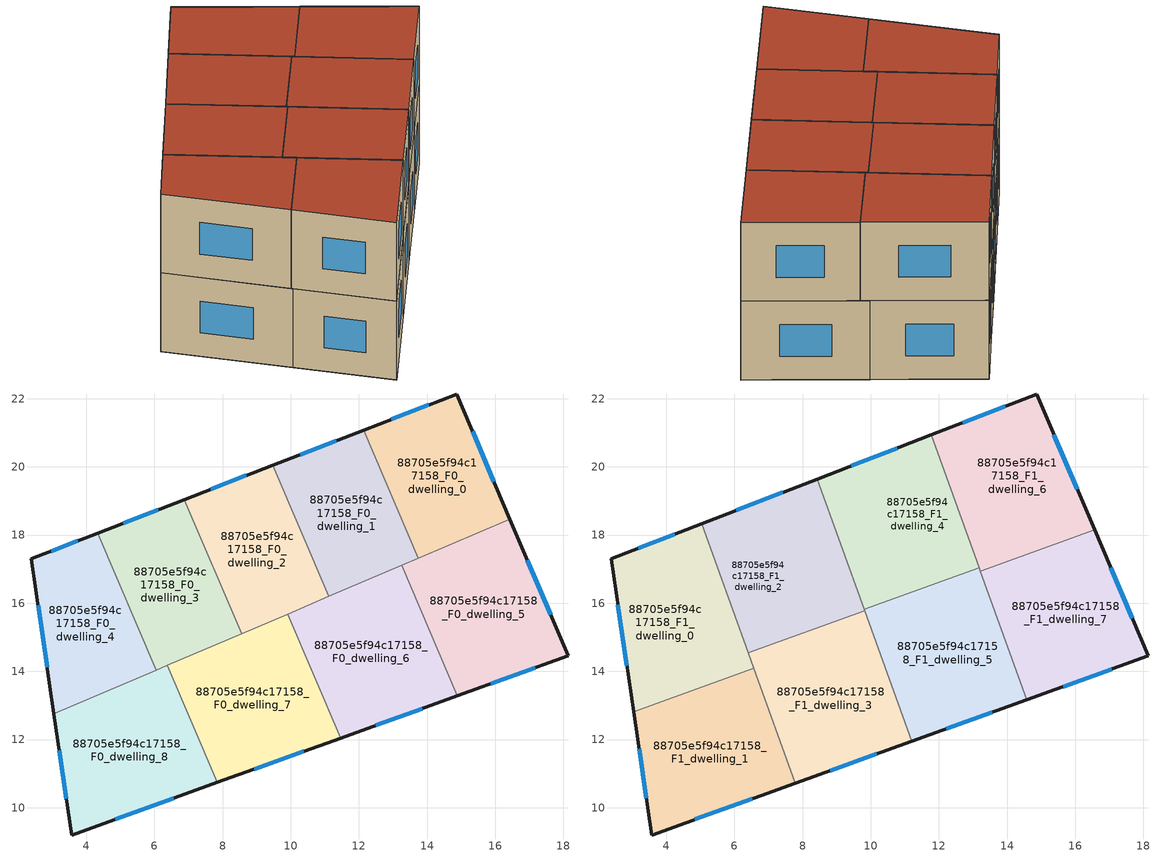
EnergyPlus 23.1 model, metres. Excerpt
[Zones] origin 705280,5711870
88705e5f94c17158_F0_dwelling_0
 floor ground (EU_floor_Construction): 16.43,18.47 14.87,22.14 12.14,21.08 13.75,17.32 z0
 wall outside (EU_wall_Construction): 12.14,21.08 14.87,22.14 16.43,18.47 z0:3
 wall to 88705e5f94c17158_F0_dwelling_1 (EU_wall_Construction): 13.75,17.32 12.14,21.08 z0:3
 wall to 88705e5f94c17158_F0_dwelling_5 (EU_wall_Construction): 16.43,18.47 13.75,17.32 z0:3
 window (EU_Window_Construction): 12.96,21.4 14.05,21.82 / 15.34,21.04 15.96,19.57 z0.9:2.1
88705e5f94c17158_F0_dwelling_1
 floor ground (EU_floor_Construction): 13.75,17.32 12.14,21.08 9.48,20.05 11.12,16.2 z0
 wall outside (EU_wall_Construction): 9.48,20.05 12.14,21.08 z0:3
 wall to 88705e5f94c17158_F0_dwelling_2 (EU_wall_Construction): 11.12,16.2 9.48,20.05 z0:3
 wall to 88705e5f94c17158_F0_dwelling_6 (EU_wall_Construction): 13.25,17.11 11.12,16.2 z0:3
 wall to 88705e5f94c17158_F0_dwelling_5 (EU_wall_Construction): 13.75,17.32 13.25,17.11 z0:3
 window (EU_Window_Construction): 10.27,20.36 11.34,20.77 z0.9:2.1
88705e5f94c17158_F0_dwelling_2
 floor ground (EU_floor_Construction): 11.12,16.2 9.48,20.05 6.88,19.04 8.56,15.11 z0
 wall outside (EU_wall_Construction): 6.88,19.04 9.48,20.05 z0:3
 wall to 88705e5f94c17158_F0_dwelling_3 (EU_wall_Construction): 8.56,15.11 6.88,19.04 z0:3
 wall to 88705e5f94c17158_F0_dwelling_7 (EU_wall_Construction): 9.91,15.68 8.56,15.11 z0:3
 wall to 88705e5f94c17158_F0_dwelling_6 (EU_wall_Construction): 11.12,16.2 9.91,15.68 z0:3
 window (EU_Window_Construction): 7.65,19.34 8.7,19.75 z0.9:2.1
88705e5f94c17158_F0_dwelling_3
 floor ground (EU_floor_Construction): 8.56,15.11 6.88,19.04 4.33,18.06 6.05,14.04 z0
 wall outside (EU_wall_Construction): 4.33,18.06 6.88,19.04 z0:3
 wall to 88705e5f94c17158_F0_dwelling_4 (EU_wall_Construction): 6.05,14.04 4.33,18.06 z0:3
 wall to 88705e5f94c17158_F0_dwelling_8 (EU_wall_Construction): 6.38,14.18 6.05,14.04 z0:3
 wall to 88705e5f94c17158_F0_dwelling_7 (EU_wall_Construction): 8.56,15.11 6.38,14.18 z0:3
 window (EU_Window_Construction): 5.09,18.35 6.11,18.75 z0.9:2.1
88705e5f94c17158_F0_dwelling_4
 floor ground (EU_floor_Construction): 6.05,14.04 4.33,18.06 2.38,17.3 3.05,12.75 z0
 wall outside (EU_wall_Construction): 3.05,12.75 2.38,17.3 4.33,18.06 z0:3
 wall to 88705e5f94c17158_F0_dwelling_8 (EU_wall_Construction): 6.05,14.04 3.05,12.75 z0:3
 window (EU_Window_Construction): 2.85,14.12 2.58,15.94 / 2.97,17.53 3.75,17.83 z0.9:2.1
88705e5f94c17158_F0_dwelling_5
 floor ground (EU_floor_Construction): 18.14,14.46 16.43,18.47 13.25,17.11 14.89,13.28 z0
 wall outside (EU_wall_Construction): 16.43,18.47 18.14,14.46 14.89,13.28 z0:3
 wall to 88705e5f94c17158_F0_dwelling_6 (EU_wall_Construction): 14.89,13.28 13.25,17.11 z0:3
 window (EU_Window_Construction): 16.94,17.27 17.63,15.66 / 17.17,14.1 15.86,13.63 z0.9:2.1
88705e5f94c17158_F0_dwelling_6
 floor ground (EU_floor_Construction): 14.89,13.28 13.25,17.11 9.91,15.68 11.46,12.04 z0
 wall outside (EU_wall_Construction): 14.89,13.28 11.46,12.04 z0:3
 wall to 88705e5f94c17158_F0_dwelling_7 (EU_wall_Construction): 11.46,12.04 9.91,15.68 z0:3
 window (EU_Window_Construction): 13.86,12.91 12.49,12.41 z0.9:2.1
88705e5f94c17158_F0_dwelling_7
 floor ground (EU_floor_Construction): 11.46,12.04 9.91,15.68 6.38,14.18 7.85,10.74 z0
 wall outside (EU_wall_Construction): 11.46,12.04 7.85,10.74 z0:3
 wall to 88705e5f94c17158_F0_dwelling_8 (EU_wall_Construction): 7.85,10.74 6.38,14.18 z0:3
 window (EU_Window_Construction): 10.38,11.65 8.93,11.13 z0.9:2.1
88705e5f94c17158_F0_dwelling_8
 floor ground (EU_floor_Construction): 7.85,10.74 6.38,14.18 3.05,12.75 3.57,9.2 z0
 wall outside (EU_wall_Construction): 7.85,10.74 3.57,9.2 3.05,12.75 z0:3
 window (EU_Window_Construction): 6.57,10.28 4.85,9.66 / 3.42,10.26 3.21,11.69 z0.9:2.1
88705e5f94c17158_F1_dwelling_0
 floor to 88705e5f94c17158_F0_dwelling_4 (EU_floor_Construction): 6.05,14.04 4.33,18.06 2.38,17.3 3.04,12.82 4.07,13.19 z3
 floor to 88705e5f94c17158_F0_dwelling_8 (EU_floor_Construction): 6.44,14.04 6.38,14.18 4.07,13.19 z3
 floor to 88705e5f94c17158_F0_dwelling_3 (EU_floor_Construction): 6.52,14.24 5.04,18.33 4.33,18.06 6.05,14.04 z3
 floor to 88705e5f94c17158_F0_dwelling_7 (EU_floor_Construction): 6.57,14.09 6.52,14.24 6.38,14.18 6.44,14.04 z3
 wall outside (EU_wall_Construction): 3.04,12.82 2.38,17.3 5.04,18.33 z3:6
 wall to 88705e5f94c17158_F1_dwelling_1 (EU_wall_Construction): 6.57,14.09 3.04,12.82 z3:6
 wall to 88705e5f94c17158_F1_dwelling_2 (EU_wall_Construction): 5.04,18.33 6.41,14.55 z3:6
 wall to 88705e5f94c17158_F1_dwelling_3 (EU_wall_Construction): 6.41,14.55 6.57,14.09 z3:6
 window (EU_Window_Construction): 3.18,17.61 4.25,18.02 / 2.85,14.16 2.58,15.96 z3.9:5.1
 roof outside (EU_roof_Construction): 5.04,18.33 6.57,14.09 3.04,12.82 2.38,17.3 z6
88705e5f94c17158_F1_dwelling_1
 floor to 88705e5f94c17158_F0_dwelling_8 (EU_floor_Construction): 7.79,10.72 7.42,11.74 6.44,14.04 4.07,13.19 3.05,12.75 3.57,9.2 z3
 floor to 88705e5f94c17158_F0_dwelling_4 (EU_floor_Construction): 4.07,13.19 3.04,12.82 3.05,12.75 z3
 floor to 88705e5f94c17158_F0_dwelling_7 (EU_floor_Construction): 7.42,11.74 6.57,14.09 6.44,14.04 z3
 wall outside (EU_wall_Construction): 7.79,10.72 3.57,9.2 3.04,12.82 z3:6
 wall to 88705e5f94c17158_F1_dwelling_3 (EU_wall_Construction): 6.57,14.09 7.79,10.72 z3:6
 window (EU_Window_Construction): 6.53,10.26 4.83,9.66 / 3.41,10.28 3.2,11.74 z3.9:5.1
 roof outside (EU_roof_Construction): 6.57,14.09 7.79,10.72 3.57,9.2 3.04,12.82 z6
88705e5f94c17158_F1_dwelling_2
 floor to 88705e5f94c17158_F0_dwelling_3 (EU_floor_Construction): 8.48,15.29 6.88,19.04 5.04,18.33 6.41,14.55 z3
 floor to 88705e5f94c17158_F0_dwelling_2 (EU_floor_Construction): 9.82,15.78 8.43,19.64 6.88,19.04 8.48,15.29 z3
 wall outside (EU_wall_Construction): 5.04,18.33 8.43,19.64 z3:6
 wall to 88705e5f94c17158_F1_dwelling_3 (EU_wall_Construction): 9.82,15.78 6.41,14.55 z3:6
 wall to 88705e5f94c17158_F1_dwelling_4 (EU_wall_Construction): 8.43,19.64 9.81,15.82 z3:6
 wall to 88705e5f94c17158_F1_dwelling_5 (EU_wall_Construction): 9.81,15.82 9.82,15.78 z3:6
 window (EU_Window_Construction): 6.06,18.73 7.41,19.25 z3.9:5.1
 roof outside (EU_roof_Construction): 8.43,19.64 9.82,15.78 6.41,14.55 5.04,18.33 z6
88705e5f94c17158_F1_dwelling_3
 floor to 88705e5f94c17158_F0_dwelling_7 (EU_floor_Construction): 11.2,11.95 9.86,15.66 6.52,14.24 7.42,11.74 7.85,10.74 z3
 floor to 88705e5f94c17158_F0_dwelling_8 (EU_floor_Construction): 7.85,10.74 7.42,11.74 7.79,10.72 z3
 floor to 88705e5f94c17158_F0_dwelling_3 (EU_floor_Construction): 8.56,15.11 8.48,15.29 6.41,14.55 6.52,14.24 z3
 floor to 88705e5f94c17158_F0_dwelling_2 (EU_floor_Construction): 9.86,15.66 9.82,15.78 8.48,15.29 8.56,15.11 z3
 wall outside (EU_wall_Construction): 11.2,11.95 7.79,10.72 z3:6
 wall to 88705e5f94c17158_F1_dwelling_5 (EU_wall_Construction): 9.82,15.78 11.2,11.95 z3:6
 window (EU_Window_Construction): 10.18,11.58 8.81,11.09 z3.9:5.1
 roof outside (EU_roof_Construction): 9.82,15.78 11.2,11.95 7.79,10.72 6.41,14.55 z6
88705e5f94c17158_F1_dwelling_4
 floor to 88705e5f94c17158_F0_dwelling_1 (EU_floor_Construction): 13.17,17.08 11.77,20.94 9.48,20.05 11.09,16.28 12.47,16.78 z3
 floor to 88705e5f94c17158_F0_dwelling_2 (EU_floor_Construction): 11.09,16.28 9.48,20.05 8.43,19.64 9.81,15.82 z3
 floor to 88705e5f94c17158_F0_dwelling_6 (EU_floor_Construction): 13.18,17.04 13.17,17.08 12.48,16.78 z3
 wall outside (EU_wall_Construction): 8.43,19.64 11.77,20.94 z3:6
 wall to 88705e5f94c17158_F1_dwelling_5 (EU_wall_Construction): 13.18,17.04 9.81,15.82 z3:6
 wall to 88705e5f94c17158_F1_dwelling_6 (EU_wall_Construction): 11.77,20.94 13.18,17.04 z3:6
 window (EU_Window_Construction): 9.43,20.03 10.77,20.55 z3.9:5.1
 roof outside (EU_roof_Construction): 11.77,20.94 13.18,17.04 9.81,15.82 8.43,19.64 z6
88705e5f94c17158_F1_dwelling_5
 floor to 88705e5f94c17158_F0_dwelling_6 (EU_floor_Construction): 14.58,13.17 13.18,17.04 12.48,16.78 9.91,15.68 11.46,12.05 z3
 floor to 88705e5f94c17158_F0_dwelling_2 (EU_floor_Construction): 11.12,16.2 11.09,16.28 9.81,15.82 9.82,15.78 9.86,15.66 z3
 floor to 88705e5f94c17158_F0_dwelling_7 (EU_floor_Construction): 11.46,12.05 9.91,15.68 9.86,15.66 11.2,11.95 z3
 floor to 88705e5f94c17158_F0_dwelling_1 (EU_floor_Construction): 12.47,16.78 11.09,16.28 11.12,16.2 z3
 wall outside (EU_wall_Construction): 14.58,13.17 11.2,11.95 z3:6
 wall to 88705e5f94c17158_F1_dwelling_7 (EU_wall_Construction): 13.22,16.94 14.58,13.17 z3:6
 wall to 88705e5f94c17158_F1_dwelling_6 (EU_wall_Construction): 13.18,17.04 13.22,16.94 z3:6
 window (EU_Window_Construction): 13.57,12.8 12.21,12.32 z3.9:5.1
 roof outside (EU_roof_Construction): 13.18,17.04 14.58,13.17 11.2,11.95 9.82,15.78 9.81,15.82 z6
88705e5f94c17158_F1_dwelling_6
 floor to 88705e5f94c17158_F0_dwelling_0 (EU_floor_Construction): 16.43,18.47 14.87,22.14 12.14,21.08 13.75,17.32 z3
 floor to 88705e5f94c17158_F0_dwelling_1 (EU_floor_Construction): 13.75,17.32 12.14,21.08 11.77,20.94 13.17,17.08 z3
 floor to 88705e5f94c17158_F0_dwelling_5 (EU_floor_Construction): 16.57,18.15 16.43,18.47 13.25,17.11 13.31,16.98 z3
 floor to 88705e5f94c17158_F0_dwelling_6 (EU_floor_Construction): 13.31,16.98 13.25,17.11 13.17,17.08 13.22,16.94 z3
 wall outside (EU_wall_Construction): 11.77,20.94 14.87,22.14 16.57,18.15 z3:6
 wall to 88705e5f94c17158_F1_dwelling_7 (EU_wall_Construction): 16.57,18.15 13.22,16.94 z3:6
 window (EU_Window_Construction): 12.7,21.3 13.94,21.78 / 15.38,20.95 16.06,19.35 z3.9:5.1
 roof outside (EU_roof_Construction): 14.87,22.14 16.57,18.15 13.22,16.94 11.77,20.94 z6
88705e5f94c17158_F1_dwelling_7
 floor to 88705e5f94c17158_F0_dwelling_5 (EU_floor_Construction): 18.14,14.46 16.57,18.15 13.31,16.98 14.89,13.28 z3
 floor to 88705e5f94c17158_F0_dwelling_6 (EU_floor_Construction): 14.89,13.28 13.31,16.98 13.22,16.94 14.58,13.17 z3
 wall outside (EU_wall_Construction): 16.57,18.15 18.14,14.46 14.58,13.17 z3:6
 window (EU_Window_Construction): 17.04,17.05 17.67,15.56 / 17.08,14.07 15.64,13.55 z3.9:5.1
 roof outside (EU_roof_Construction): 16.57,18.15 18.14,14.46 14.58,13.17 13.22,16.94 z6
[Building]
EU S2 Campaign: North Axis=0; Terrain=City; Solar Distribution=FullExterior
[Site:Location]
London: Latitude=51.5; Longitude=-0.5; Time Zone=0; Elevation=25
[SizingPeriod:WeatherFileDays]
AnnualSizingPeriod: Begin Month=1; Begin Day of Month=1; End Month=12; End Day of Month=31; Day of Week for Start Day=Monday; Use Weather File Daylight Saving Period=No; Use Weather File Rain and Snow Indicators=No
[MATERIAL]
EU_InternalMass_Material: Roughness=MediumRough; Thickness=0.1; Conductivity=1; Density=1800; Specific Heat=900; Thermal Absorptance=0.9; Solar Absorptance=0.7; Visible Absorptance=0.7
[MATERIAL:NOMASS] Roughness=MediumRough; Thermal Absorptance=0.9; Solar Absorptance=0.7; Visible Absorptance=0.7
Name | Thermal Resistance
EU_wall_NoMass | 1.04674
EU_roof_NoMass | 4.32442
EU_floor_NoMass | 2.04616
[WINDOWMATERIAL:SIMPLEGLAZINGSYSTEM]
EU_Window_SimpleGlazing: UFactor=4.25843; Solar Heat Gain Coefficient=0.85; Visible Transmittance=0.85
[CONSTRUCTION]
EU_wall_Construction: EU_wall_NoMass
EU_roof_Construction: EU_roof_NoMass
EU_floor_Construction: EU_floor_NoMass
EU_InternalMass_Construction: EU_InternalMass_Material
EU_Window_Construction: EU_Window_SimpleGlazing
[ZONE] Type=1; Multiplier=1; Ceiling Height=autocalculate; Floor Area=autocalculate; Part of Total Floor Area=Yes
Name | Volume
88705e5f94c17158_F0_dwelling_0 | 35.4133
88705e5f94c17158_F1_dwelling_0 | 44.2712
88705e5f94c17158_F0_dwelling_1 | 35.4207
88705e5f94c17158_F1_dwelling_1 | 44.269
88705e5f94c17158_F0_dwelling_2 | 35.4163
88705e5f94c17158_F1_dwelling_2 | 44.2676
88705e5f94c17158_F0_dwelling_3 | 35.4097
88705e5f94c17158_F1_dwelling_3; 88705e5f94c17158_F1_dwelling_7 | 44.2632
88705e5f94c17158_F0_dwelling_4 | 35.4221
88705e5f94c17158_F1_dwelling_4; 88705e5f94c17158_F1_dwelling_5 | 44.2654
88705e5f94c17158_F0_dwelling_5 | 44.2603
88705e5f94c17158_F0_dwelling_6 | 44.2727
88705e5f94c17158_F1_dwelling_6 | 44.2668
88705e5f94c17158_F0_dwelling_7 | 44.2683
88705e5f94c17158_F0_dwelling_8 | 44.2698
[INTERNALMASS] Construction=EU_InternalMass_Construction
Name | Zone or ZoneList | Surface Area
88705e5f94c17158_F0_dwelling_0_EU_InternalMass | 88705e5f94c17158_F0_dwelling_0 | 11.8043
88705e5f94c17158_F0_dwelling_1_EU_InternalMass | 88705e5f94c17158_F0_dwelling_1 | 11.807
88705e5f94c17158_F0_dwelling_2_EU_InternalMass | 88705e5f94c17158_F0_dwelling_2 | 11.8051
88705e5f94c17158_F0_dwelling_3_EU_InternalMass | 88705e5f94c17158_F0_dwelling_3 | 11.8032
88705e5f94c17158_F0_dwelling_4_EU_InternalMass | 88705e5f94c17158_F0_dwelling_4 | 11.8076
88705e5f94c17158_F0_dwelling_5_EU_InternalMass | 88705e5f94c17158_F0_dwelling_5 | 14.753
88705e5f94c17158_F0_dwelling_6_EU_InternalMass | 88705e5f94c17158_F0_dwelling_6 | 14.7576
88705e5f94c17158_F0_dwelling_7_EU_InternalMass | 88705e5f94c17158_F0_dwelling_7 | 14.7561
88705e5f94c17158_F0_dwelling_8_EU_InternalMass | 88705e5f94c17158_F0_dwelling_8 | 14.7567
88705e5f94c17158_F1_dwelling_0_EU_InternalMass | 88705e5f94c17158_F1_dwelling_0 | 14.7573
88705e5f94c17158_F1_dwelling_1_EU_InternalMass | 88705e5f94c17158_F1_dwelling_1 | 14.7562
88705e5f94c17158_F1_dwelling_2_EU_InternalMass | 88705e5f94c17158_F1_dwelling_2 | 14.7557
88705e5f94c17158_F1_dwelling_3_EU_InternalMass | 88705e5f94c17158_F1_dwelling_3 | 14.7541
88705e5f94c17158_F1_dwelling_4_EU_InternalMass | 88705e5f94c17158_F1_dwelling_4 | 14.7547
88705e5f94c17158_F1_dwelling_5_EU_InternalMass | 88705e5f94c17158_F1_dwelling_5 | 14.7574
88705e5f94c17158_F1_dwelling_6_EU_InternalMass | 88705e5f94c17158_F1_dwelling_6 | 14.7554
88705e5f94c17158_F1_dwelling_7_EU_InternalMass | 88705e5f94c17158_F1_dwelling_7 | 14.7547
[OTHEREQUIPMENT] Fuel Type=Electricity; Design Level Calculation Method=Watts/Area; Power per Zone Floor Area=1; Fraction Latent=0; Fraction Radiant=0; Fraction Lost=0; Carbon Dioxide Generation Rate=0; EndUse Subcategory=EU_Step8_InternalGains
Name | Zone or ZoneList or Space or SpaceList | Schedule
EU_Step8_InternalGain_88705e5f94c17158_F0_dwelling_0_f000 | 88705e5f94c17158_F0_dwelling_0 | EU_Step8_GainSchedule_88705e5f94c17158_F0_dwelling_0_f000
EU_Step8_InternalGain_88705e5f94c17158_F0_dwelling_1_f000 | 88705e5f94c17158_F0_dwelling_1 | EU_Step8_GainSchedule_88705e5f94c17158_F0_dwelling_1_f000
EU_Step8_InternalGain_88705e5f94c17158_F0_dwelling_2_f000 | 88705e5f94c17158_F0_dwelling_2 | EU_Step8_GainSchedule_88705e5f94c17158_F0_dwelling_2_f000
EU_Step8_InternalGain_88705e5f94c17158_F0_dwelling_3_f000 | 88705e5f94c17158_F0_dwelling_3 | EU_Step8_GainSchedule_88705e5f94c17158_F0_dwelling_3_f000
EU_Step8_InternalGain_88705e5f94c17158_F0_dwelling_4_f000 | 88705e5f94c17158_F0_dwelling_4 | EU_Step8_GainSchedule_88705e5f94c17158_F0_dwelling_4_f000
EU_Step8_InternalGain_88705e5f94c17158_F0_dwelling_5_f000 | 88705e5f94c17158_F0_dwelling_5 | EU_Step8_GainSchedule_88705e5f94c17158_F0_dwelling_5_f000
EU_Step8_InternalGain_88705e5f94c17158_F0_dwelling_6_f000 | 88705e5f94c17158_F0_dwelling_6 | EU_Step8_GainSchedule_88705e5f94c17158_F0_dwelling_6_f000
EU_Step8_InternalGain_88705e5f94c17158_F0_dwelling_7_f000 | 88705e5f94c17158_F0_dwelling_7 | EU_Step8_GainSchedule_88705e5f94c17158_F0_dwelling_7_f000
EU_Step8_InternalGain_88705e5f94c17158_F0_dwelling_8_f000 | 88705e5f94c17158_F0_dwelling_8 | EU_Step8_GainSchedule_88705e5f94c17158_F0_dwelling_8_f000
EU_Step8_InternalGain_88705e5f94c17158_F1_dwelling_0_f000 | 88705e5f94c17158_F1_dwelling_0 | EU_Step8_GainSchedule_88705e5f94c17158_F1_dwelling_0_f000
EU_Step8_InternalGain_88705e5f94c17158_F1_dwelling_1_f000 | 88705e5f94c17158_F1_dwelling_1 | EU_Step8_GainSchedule_88705e5f94c17158_F1_dwelling_1_f000
EU_Step8_InternalGain_88705e5f94c17158_F1_dwelling_2_f000 | 88705e5f94c17158_F1_dwelling_2 | EU_Step8_GainSchedule_88705e5f94c17158_F1_dwelling_2_f000
EU_Step8_InternalGain_88705e5f94c17158_F1_dwelling_3_f000 | 88705e5f94c17158_F1_dwelling_3 | EU_Step8_GainSchedule_88705e5f94c17158_F1_dwelling_3_f000
EU_Step8_InternalGain_88705e5f94c17158_F1_dwelling_4_f000 | 88705e5f94c17158_F1_dwelling_4 | EU_Step8_GainSchedule_88705e5f94c17158_F1_dwelling_4_f000
EU_Step8_InternalGain_88705e5f94c17158_F1_dwelling_5_f000 | 88705e5f94c17158_F1_dwelling_5 | EU_Step8_GainSchedule_88705e5f94c17158_F1_dwelling_5_f000
EU_Step8_InternalGain_88705e5f94c17158_F1_dwelling_6_f000 | 88705e5f94c17158_F1_dwelling_6 | EU_Step8_GainSchedule_88705e5f94c17158_F1_dwelling_6_f000
EU_Step8_InternalGain_88705e5f94c17158_F1_dwelling_7_f000 | 88705e5f94c17158_F1_dwelling_7 | EU_Step8_GainSchedule_88705e5f94c17158_F1_dwelling_7_f000
[ZONEVENTILATION:DESIGNFLOWRATE] Schedule=EU_AlwaysOn; Design Flow Rate Calculation Method=AirChanges/Hour; Air Changes per Hour=0.488719; Ventilation Type=Natural; Fan Pressure Rise=0; Fan Total Efficiency=1; Constant Term Coefficient=1; Temperature Term Coefficient=0; Velocity Term Coefficient=0; Velocity Squared Term Coefficient=0; Minimum Indoor Temperature=-100; Maximum Indoor Temperature=100; Delta Temperature=-100; Minimum Outdoor Temperature=-100; Maximum Outdoor Temperature=100; Maximum Wind Speed=40
Name | Zone or ZoneList or Space or SpaceList
EU_ConstantAir_88705e5f94c17158_F0_dwelling_0 | 88705e5f94c17158_F0_dwelling_0
EU_ConstantAir_88705e5f94c17158_F0_dwelling_1 | 88705e5f94c17158_F0_dwelling_1
EU_ConstantAir_88705e5f94c17158_F0_dwelling_2 | 88705e5f94c17158_F0_dwelling_2
EU_ConstantAir_88705e5f94c17158_F0_dwelling_3 | 88705e5f94c17158_F0_dwelling_3
EU_ConstantAir_88705e5f94c17158_F0_dwelling_4 | 88705e5f94c17158_F0_dwelling_4
EU_ConstantAir_88705e5f94c17158_F0_dwelling_5 | 88705e5f94c17158_F0_dwelling_5
EU_ConstantAir_88705e5f94c17158_F0_dwelling_6 | 88705e5f94c17158_F0_dwelling_6
EU_ConstantAir_88705e5f94c17158_F0_dwelling_7 | 88705e5f94c17158_F0_dwelling_7
EU_ConstantAir_88705e5f94c17158_F0_dwelling_8 | 88705e5f94c17158_F0_dwelling_8
EU_ConstantAir_88705e5f94c17158_F1_dwelling_0 | 88705e5f94c17158_F1_dwelling_0
EU_ConstantAir_88705e5f94c17158_F1_dwelling_1 | 88705e5f94c17158_F1_dwelling_1
EU_ConstantAir_88705e5f94c17158_F1_dwelling_2 | 88705e5f94c17158_F1_dwelling_2
EU_ConstantAir_88705e5f94c17158_F1_dwelling_3 | 88705e5f94c17158_F1_dwelling_3
EU_ConstantAir_88705e5f94c17158_F1_dwelling_4 | 88705e5f94c17158_F1_dwelling_4
EU_ConstantAir_88705e5f94c17158_F1_dwelling_5 | 88705e5f94c17158_F1_dwelling_5
EU_ConstantAir_88705e5f94c17158_F1_dwelling_6 | 88705e5f94c17158_F1_dwelling_6
EU_ConstantAir_88705e5f94c17158_F1_dwelling_7 | 88705e5f94c17158_F1_dwelling_7
[HVACTEMPLATE:THERMOSTAT] Constant Heating Setpoint=20; Constant Cooling Setpoint=50
EU_HeatOnly_88705e5f94c17158_F0_dwelling_0; EU_HeatOnly_88705e5f94c17158_F0_dwelling_1; EU_HeatOnly_88705e5f94c17158_F0_dwelling_2; EU_HeatOnly_88705e5f94c17158_F0_dwelling_3; EU_HeatOnly_88705e5f94c17158_F0_dwelling_4; EU_HeatOnly_88705e5f94c17158_F0_dwelling_5; EU_HeatOnly_88705e5f94c17158_F0_dwelling_6; EU_HeatOnly_88705e5f94c17158_F0_dwelling_7; EU_HeatOnly_88705e5f94c17158_F0_dwelling_8; EU_HeatOnly_88705e5f94c17158_F1_dwelling_0; EU_HeatOnly_88705e5f94c17158_F1_dwelling_1; EU_HeatOnly_88705e5f94c17158_F1_dwelling_2; EU_HeatOnly_88705e5f94c17158_F1_dwelling_3; EU_HeatOnly_88705e5f94c17158_F1_dwelling_4; EU_HeatOnly_88705e5f94c17158_F1_dwelling_5; EU_HeatOnly_88705e5f94c17158_F1_dwelling_6; EU_HeatOnly_88705e5f94c17158_F1_dwelling_7
[HVACTEMPLATE:ZONE:IDEALLOADSAIRSYSTEM] System Availability Schedule=EU_AlwaysOn; Maximum Heating Supply Air Temperature=50; Minimum Cooling Supply Air Temperature=13; Maximum Heating Supply Air Humidity Ratio=0.0156; Minimum Cooling Supply Air Humidity Ratio=0.0077; Heating Limit=NoLimit; Cooling Limit=NoLimit; Heating Availability Schedule=EU_AlwaysOn; Cooling Availability Schedule=EU_CoolingOff; Dehumidification Control Type=ConstantSensibleHeatRatio; Cooling Sensible Heat Ratio=0.7; Dehumidification Setpoint=60; Humidification Control Type=None; Humidification Setpoint=30; Outdoor Air Method=None; Outdoor Air Flow Rate per Person=0.00944; Outdoor Air Flow Rate per Zone Floor Area=0; Outdoor Air Flow Rate per Zone=0; Demand Controlled Ventilation Type=None; Outdoor Air Economizer Type=NoEconomizer; Heat Recovery Type=None; Sensible Heat Recovery Effectiveness=0.7; Latent Heat Recovery Effectiveness=0.65
Name | Template Thermostat
88705e5f94c17158_F0_dwelling_0 | EU_HeatOnly_88705e5f94c17158_F0_dwelling_0
88705e5f94c17158_F0_dwelling_1 | EU_HeatOnly_88705e5f94c17158_F0_dwelling_1
88705e5f94c17158_F0_dwelling_2 | EU_HeatOnly_88705e5f94c17158_F0_dwelling_2
88705e5f94c17158_F0_dwelling_3 | EU_HeatOnly_88705e5f94c17158_F0_dwelling_3
88705e5f94c17158_F0_dwelling_4 | EU_HeatOnly_88705e5f94c17158_F0_dwelling_4
88705e5f94c17158_F0_dwelling_5 | EU_HeatOnly_88705e5f94c17158_F0_dwelling_5
88705e5f94c17158_F0_dwelling_6 | EU_HeatOnly_88705e5f94c17158_F0_dwelling_6
88705e5f94c17158_F0_dwelling_7 | EU_HeatOnly_88705e5f94c17158_F0_dwelling_7
88705e5f94c17158_F0_dwelling_8 | EU_HeatOnly_88705e5f94c17158_F0_dwelling_8
88705e5f94c17158_F1_dwelling_0 | EU_HeatOnly_88705e5f94c17158_F1_dwelling_0
88705e5f94c17158_F1_dwelling_1 | EU_HeatOnly_88705e5f94c17158_F1_dwelling_1
88705e5f94c17158_F1_dwelling_2 | EU_HeatOnly_88705e5f94c17158_F1_dwelling_2
88705e5f94c17158_F1_dwelling_3 | EU_HeatOnly_88705e5f94c17158_F1_dwelling_3
88705e5f94c17158_F1_dwelling_4 | EU_HeatOnly_88705e5f94c17158_F1_dwelling_4
88705e5f94c17158_F1_dwelling_5 | EU_HeatOnly_88705e5f94c17158_F1_dwelling_5
88705e5f94c17158_F1_dwelling_6 | EU_HeatOnly_88705e5f94c17158_F1_dwelling_6
88705e5f94c17158_F1_dwelling_7 | EU_HeatOnly_88705e5f94c17158_F1_dwelling_7
[SIZING:ZONE] Zone Cooling Design Supply Air Temperature Input Method=SupplyAirTemperature; Zone Cooling Design Supply Air Temperature=13; Zone Heating Design Supply Air Temperature Input Method=SupplyAirTemperature; Zone Heating Design Supply Air Temperature=50; Zone Cooling Design Supply Air Humidity Ratio=0.008; Zone Heating Design Supply Air Humidity Ratio=0.008; Cooling Design Air Flow Method=DesignDay; Cooling Design Air Flow Rate=0; Cooling Minimum Air Flow per Zone Floor Area=0.000762; Cooling Minimum Air Flow=0; Cooling Minimum Air Flow Fraction=0.2; Heating Design Air Flow Method=DesignDay; Heating Design Air Flow Rate=0; Heating Maximum Air Flow per Zone Floor Area=0.002032; Heating Maximum Air Flow=0.141576; Heating Maximum Air Flow Fraction=0.3; Account for Dedicated Outdoor Air System=No; Dedicated Outdoor Air System Control Strategy=NeutralSupplyAir; Dedicated Outdoor Air Low Setpoint Temperature for Design=autosize; Dedicated Outdoor Air High Setpoint Temperature for Design=autosize; Zone Load Sizing Method=Sensible Load Only No Latent Load; Zone Latent Cooling Design Supply Air Humidity Ratio Input Method=HumidityRatioDifference; Zone Cooling Design Supply Air Humidity Ratio Difference=0.005; Zone Latent Heating Design Supply Air Humidity Ratio Input Method=HumidityRatioDifference; Zone Humidification Design Supply Air Humidity Ratio Difference=0.005
88705e5f94c17158_F0_dwelling_0; 88705e5f94c17158_F0_dwelling_1; 88705e5f94c17158_F0_dwelling_2; 88705e5f94c17158_F0_dwelling_3; 88705e5f94c17158_F0_dwelling_4; 88705e5f94c17158_F0_dwelling_5; 88705e5f94c17158_F0_dwelling_6; 88705e5f94c17158_F0_dwelling_7; 88705e5f94c17158_F0_dwelling_8; 88705e5f94c17158_F1_dwelling_0; 88705e5f94c17158_F1_dwelling_1; 88705e5f94c17158_F1_dwelling_2; 88705e5f94c17158_F1_dwelling_3; 88705e5f94c17158_F1_dwelling_4; 88705e5f94c17158_F1_dwelling_5; 88705e5f94c17158_F1_dwelling_6; 88705e5f94c17158_F1_dwelling_7
[SCHEDULE:CONSTANT]
Name | Hourly Value
EU_AlwaysOn | 1
EU_CoolingOff | 0
[SCHEDULE:FILE] Column Number=1; Rows to Skip at Top=0; Number of Hours of Data=8760; Column Separator=Comma; Interpolate to Timestep=No; Minutes per Item=60; Adjust Schedule for Daylight Savings=Yes
Name | File
EU_Step8_GainSchedule_88705e5f94c17158_F0_dwelling_0_f000 | ../../schedules/88705e5f94c17158/88705e5f94c17158_F0_dwelling_0_f000_gain.csv
EU_Step8_GainSchedule_88705e5f94c17158_F0_dwelling_1_f000 | ../../schedules/88705e5f94c17158/88705e5f94c17158_F0_dwelling_1_f000_gain.csv
EU_Step8_GainSchedule_88705e5f94c17158_F0_dwelling_2_f000 | ../../schedules/88705e5f94c17158/88705e5f94c17158_F0_dwelling_2_f000_gain.csv
EU_Step8_GainSchedule_88705e5f94c17158_F0_dwelling_3_f000 | ../../schedules/88705e5f94c17158/88705e5f94c17158_F0_dwelling_3_f000_gain.csv
EU_Step8_GainSchedule_88705e5f94c17158_F0_dwelling_4_f000 | ../../schedules/88705e5f94c17158/88705e5f94c17158_F0_dwelling_4_f000_gain.csv
EU_Step8_GainSchedule_88705e5f94c17158_F0_dwelling_5_f000 | ../../schedules/88705e5f94c17158/88705e5f94c17158_F0_dwelling_5_f000_gain.csv
EU_Step8_GainSchedule_88705e5f94c17158_F0_dwelling_6_f000 | ../../schedules/88705e5f94c17158/88705e5f94c17158_F0_dwelling_6_f000_gain.csv
EU_Step8_GainSchedule_88705e5f94c17158_F0_dwelling_7_f000 | ../../schedules/88705e5f94c17158/88705e5f94c17158_F0_dwelling_7_f000_gain.csv
EU_Step8_GainSchedule_88705e5f94c17158_F0_dwelling_8_f000 | ../../schedules/88705e5f94c17158/88705e5f94c17158_F0_dwelling_8_f000_gain.csv
EU_Step8_GainSchedule_88705e5f94c17158_F1_dwelling_0_f000 | ../../schedules/88705e5f94c17158/88705e5f94c17158_F1_dwelling_0_f000_gain.csv
EU_Step8_GainSchedule_88705e5f94c17158_F1_dwelling_1_f000 | ../../schedules/88705e5f94c17158/88705e5f94c17158_F1_dwelling_1_f000_gain.csv
EU_Step8_GainSchedule_88705e5f94c17158_F1_dwelling_2_f000 | ../../schedules/88705e5f94c17158/88705e5f94c17158_F1_dwelling_2_f000_gain.csv
EU_Step8_GainSchedule_88705e5f94c17158_F1_dwelling_3_f000 | ../../schedules/88705e5f94c17158/88705e5f94c17158_F1_dwelling_3_f000_gain.csv
EU_Step8_GainSchedule_88705e5f94c17158_F1_dwelling_4_f000 | ../../schedules/88705e5f94c17158/88705e5f94c17158_F1_dwelling_4_f000_gain.csv
EU_Step8_GainSchedule_88705e5f94c17158_F1_dwelling_5_f000 | ../../schedules/88705e5f94c17158/88705e5f94c17158_F1_dwelling_5_f000_gain.csv
EU_Step8_GainSchedule_88705e5f94c17158_F1_dwelling_6_f000 | ../../schedules/88705e5f94c17158/88705e5f94c17158_F1_dwelling_6_f000_gain.csv
EU_Step8_GainSchedule_88705e5f94c17158_F1_dwelling_7_f000 | ../../schedules/88705e5f94c17158/88705e5f94c17158_F1_dwelling_7_f000_gain.csv
